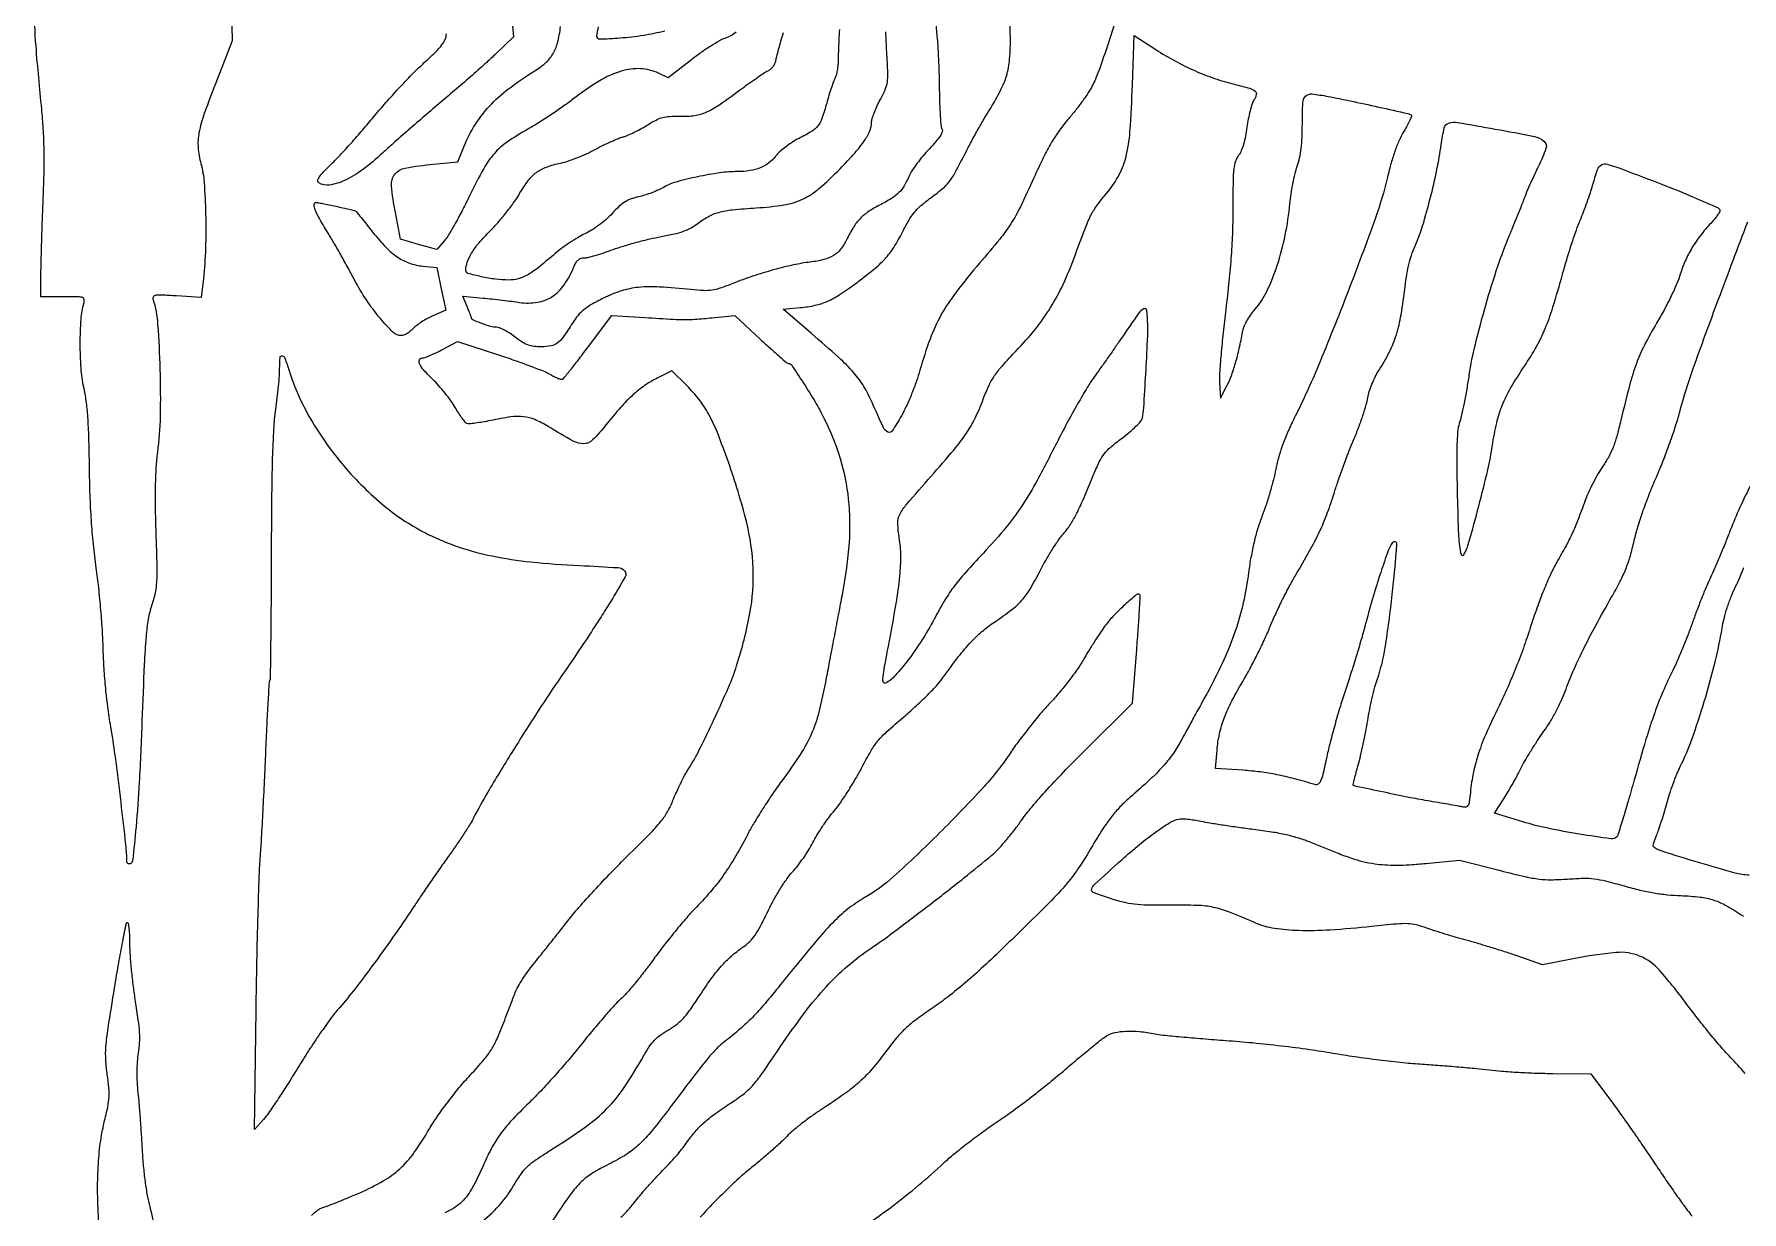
# Model space of a CAD drawing. Header units: millimetres. Extents: x 7 to 202, y 10 to 284.
# Drawn here: x 147.86 to 173.44, y 23.52 to 41.15 of the extents above; entities that cross this region are included whole.
import ezdxf

# ---------------------------------------------------------------- set-up
doc = ezdxf.new("R2010")
doc.units = ezdxf.units.MM
doc.layers.add('ENGRAVE', color=7, linetype='Continuous')

msp = doc.modelspace()

# ---------------------------------------------------------------- linework, layer by layer
at = {"layer": 'ENGRAVE', "extrusion": (0, 0, -1)}
for points in [[(-150.818, 41.498), (-150.827, 41.051), (-150.601, 40.475, -0.007189), (-150.408, 39.963, -0.038869), (-150.329, 39.676, -0.065825), (-150.316, 39.455, -0.049295), (-150.357, 39.214, 0.049537), (-150.406, 38.93, 0.012292), (-150.428, 38.458, 0.013073), (-150.426, 37.945, 0.019071), (-150.395, 37.495), (-150.364, 37.21), (-149.991, 37.234, -0.004031), (-149.77, 37.247, -0.044759), (-149.682, 37.243, -0.18942), (-149.647, 37.223, -0.24984), (-149.64, 37.188, 0.053285), (-149.71, 36.806, 0.011471), (-149.744, 36.134, 0.012651), (-149.747, 35.432, 0.026931), (-149.706, 34.891, -0.017324), (-149.684, 34.665, -0.010213), (-149.674, 34.395, -0.008544), (-149.673, 34.072, -0.004955), (-149.683, 33.684, 0.002654), (-149.697, 33.185, 0.020411), (-149.693, 32.951, 0.039026), (-149.671, 32.785, 0.027334), (-149.62, 32.601, -0.039016), (-149.569, 32.395, -0.020771), (-149.536, 32.134, -0.010113), (-149.509, 31.718, -0.001477), (-149.475, 30.874, 0.003705), (-149.434, 29.952, 0.009508), (-149.386, 29.285, 0.004724), (-149.335, 28.779, 0.382571), (-149.281, 28.73, 0.094322), (-149.268, 28.733, 0.096288), (-149.258, 28.74, 0.098475), (-149.251, 28.75, 0.103723), (-149.248, 28.762, -0.025858), (-149.234, 29.018, -0.002326), (-149.161, 29.656, -0.003266), (-149.081, 30.301, -0.009432), (-149.014, 30.747, 0.008756), (-148.968, 31.049, 0.008399), (-148.932, 31.357, 0.008609), (-148.908, 31.657, 0.0108), (-148.895, 31.935, -0.010465), (-148.884, 32.198, -0.005334), (-148.86, 32.528, -0.005296), (-148.827, 32.867, -0.007908), (-148.791, 33.163, 0.008784), (-148.748, 33.518, 0.008855), (-148.718, 33.873, 0.008206), (-148.698, 34.253, 0.005688), (-148.688, 34.683, -0.004233), (-148.68, 35.11, -0.010569), (-148.664, 35.421, -0.014229), (-148.64, 35.664, -0.022913), (-148.604, 35.869, 0.037613), (-148.563, 36.153, 0.017868), (-148.55, 36.523, 0.017492), (-148.564, 36.883, 0.051164), (-148.607, 37.128, -0.112634), (-148.61, 37.181, -0.283944), (-148.585, 37.209, -0.069328), (-148.516, 37.22, -0.003854), (-148.296, 37.222), (-147.958, 37.222), (-147.961, 37.565, 0.004253), (-147.965, 37.748, 0.001135), (-147.973, 38.04, 0.001151), (-147.984, 38.371, 0.001187), (-147.997, 38.699, -0.005508), (-148.009, 39.096, -0.00895), (-148.009, 39.432, -0.010108), (-147.997, 39.736, -0.010945), (-147.974, 40.031, 0.005328), (-147.888, 40.972, 0.018744), (-147.863, 41.58, 0.018832)], [(-155.011, 41.449), (-155.038, 41.113), (-154.776, 40.859, 0.009092), (-154.638, 40.73, 0.002827), (-154.426, 40.541, 0.002825), (-154.186, 40.332, 0.003111), (-153.952, 40.133, -0.002506), (-153.714, 39.931, -0.002099), (-153.463, 39.715, -0.002117), (-153.236, 39.515, -0.005814), (-153.078, 39.372, 0.027109), (-152.779, 39.123, 0.05086), (-152.509, 38.962, 0.068976), (-152.284, 38.893, 0.183331), (-152.122, 38.926, 0.305698), (-152.108, 38.959, 0.10659), (-152.129, 39.01, 0.040569), (-152.194, 39.09, 0.00719), (-152.33, 39.227, -0.011735), (-152.459, 39.359, -0.004807), (-152.627, 39.543, -0.004753), (-152.804, 39.745, -0.006067), (-152.963, 39.934, 0.009581), (-153.128, 40.128, 0.006415), (-153.324, 40.344, 0.006461), (-153.519, 40.548, 0.012643), (-153.68, 40.704, -0.006893), (-153.869, 40.883, -0.033299), (-153.967, 40.992, -0.061698), (-154.017, 41.076, -0.104582), (-154.035, 41.155, 0.038053)], [(-164.047, 41.32, 0.004073), (-163.925, 40.947, 0.006499), (-163.798, 40.585, 0.029269), (-163.709, 40.378, 0.029041), (-163.654, 40.284, 0.01024), (-163.565, 40.155, 0.010126), (-163.461, 40.017, 0.011709), (-163.356, 39.889, -0.020935), (-163.217, 39.713, -0.024045), (-163.099, 39.534, -0.019232), (-162.98, 39.313, -0.007689), (-162.834, 39.003, 0.006831), (-162.631, 38.568, 0.028623), (-162.49, 38.315, 0.029151), (-162.322, 38.083, 0.007268), (-162.021, 37.724, -0.014802), (-161.669, 37.29, -0.035888), (-161.442, 36.945, -0.038952), (-161.278, 36.588, -0.020445), (-161.128, 36.123, 0.01756), (-161.075, 35.956, 0.011325), (-161.003, 35.766, 0.011386), (-160.923, 35.583, 0.020985), (-160.849, 35.438, 0.015739), (-160.712, 35.214, 0.370451), (-160.646, 35.195, 0.180297), (-160.581, 35.26, 0.00482), (-160.412, 35.637, -0.033891), (-160.286, 35.88, -0.044039), (-160.138, 36.082, -0.028649), (-159.912, 36.311, -0.006462), (-159.502, 36.672), (-159.079, 37.034), (-159.335, 37.059, -0.029538), (-159.555, 37.093, -0.047893), (-159.736, 37.151, -0.041389), (-159.919, 37.249, -0.016484), (-160.153, 37.41, -0.01166), (-160.433, 37.628, -0.0366), (-160.606, 37.791, -0.044256), (-160.735, 37.96, -0.023946), (-160.865, 38.188, 0.015511), (-160.959, 38.361, 0.037458), (-161.042, 38.481, 0.041345), (-161.137, 38.58, 0.022967), (-161.267, 38.685, -0.013483), (-161.46, 38.835, -0.055378), (-161.563, 38.941, -0.041899), (-161.654, 39.08, -0.005504), (-161.818, 39.393, 0.005865), (-161.909, 39.566, 0.004459), (-162.013, 39.753, 0.004509), (-162.113, 39.928, 0.010516), (-162.192, 40.056, -0.016643), (-162.261, 40.171, -0.012671), (-162.329, 40.301, -0.012854), (-162.387, 40.427, -0.029123), (-162.423, 40.525, -0.051408), (-162.471, 40.781, -0.025083), (-162.482, 41.113, -0.024392), (-162.458, 41.467, -0.030173)], [(-158.377, 41.181, 0.085783), (-158.203, 41.088, -0.052537), (-158.123, 41.053, -0.01142), (-157.994, 40.974, -0.011784), (-157.848, 40.876, -0.011042), (-157.704, 40.769), (-157.356, 40.499), (-157.213, 40.567, -0.09911), (-156.943, 40.635, -0.086033), (-156.654, 40.599, -0.063938), (-156.323, 40.451, -0.028092), (-155.929, 40.178, 0.011386), (-155.776, 40.065, 0.007069), (-155.593, 39.939, 0.00709), (-155.408, 39.82, 0.012704), (-155.252, 39.728, -0.023401), (-154.945, 39.538, -0.062341), (-154.753, 39.367, -0.05356), (-154.593, 39.139, -0.013882), (-154.386, 38.741, 0.00707), (-154.278, 38.524, 0.008017), (-154.167, 38.319, 0.007393), (-154.068, 38.148, 0.043332), (-154.007, 38.064), (-153.889, 37.928), (-153.619, 38.005), (-153.349, 38.082), (-153.271, 38.483, 0.023169), (-153.212, 38.882, 0.194196), (-153.262, 39.054, 0.183962), (-153.418, 39.148, 0.020454), (-153.84, 39.206), (-154.206, 39.24), (-154.302, 39.477, 0.044078), (-154.466, 39.797, 0.047092), (-154.68, 40.076, 0.04234), (-154.963, 40.332, 0.026005), (-155.334, 40.587, -0.039911), (-155.514, 40.718, -0.079701), (-155.628, 40.852, -0.074222), (-155.699, 41.021, -0.030848), (-155.745, 41.265, 0.019349)], [(-161.373, 41.341, -0.039729), (-161.381, 41.119, 0.013836), (-161.393, 40.985, 0.004098), (-161.404, 40.78, 0.004109), (-161.413, 40.549, 0.004419), (-161.417, 40.323, -0.005948), (-161.422, 40.111, -0.00855), (-161.432, 39.924, -0.005104), (-161.444, 39.768, -0.121635), (-161.458, 39.727, 0.244904), (-161.462, 39.689, 0.048821), (-161.429, 39.627, 0.033303), (-161.366, 39.544, 0.011565), (-161.264, 39.432, -0.016466), (-161.171, 39.328, -0.014885), (-161.082, 39.214, -0.015098), (-161.008, 39.108, -0.045085), (-160.967, 39.03, 0.034752), (-160.893, 38.884, 0.064798), (-160.812, 38.78, 0.056536), (-160.699, 38.691, 0.020879), (-160.522, 38.592, -0.030353), (-160.353, 38.493, -0.055444), (-160.23, 38.39, -0.052637), (-160.13, 38.259, -0.024718), (-160.027, 38.071, 0.05602), (-159.939, 37.932, 0.087437), (-159.833, 37.839, 0.075184), (-159.689, 37.778, 0.031993), (-159.484, 37.74, -0.024108), (-159.234, 37.698, -0.013555), (-158.935, 37.624, -0.013073), (-158.621, 37.529, -0.014702), (-158.326, 37.42, 0.01142), (-158.132, 37.348, 0.047356), (-158.012, 37.318, 0.049798), (-157.89, 37.313, 0.013521), (-157.698, 37.328, -0.011999), (-157.225, 37.367, -0.039064), (-156.911, 37.362, -0.052604), (-156.655, 37.309, -0.038876), (-156.387, 37.2, -0.012688), (-156.204, 37.103, -0.041315), (-156.091, 37.027, -0.052087), (-156.006, 36.942, -0.030481), (-155.922, 36.826, 0.011915), (-155.783, 36.617, 0.078155), (-155.696, 36.526, 0.119269), (-155.602, 36.485, 0.043552), (-155.456, 36.472, 0.029714), (-155.343, 36.479, 0.059126), (-155.256, 36.5, 0.053666), (-155.171, 36.542, 0.020656), (-155.063, 36.618, -0.020018), (-154.984, 36.674, -0.022299), (-154.903, 36.721, -0.022337), (-154.831, 36.755, -0.098704), (-154.785, 36.764, 0.071199), (-154.7, 36.776, 0.017189), (-154.564, 36.821, 0.009697), (-154.429, 36.874, 0.303578), (-154.409, 36.902, -0.086877), (-154.407, 36.915, -0.002974), (-154.39, 36.96, -0.005505), (-154.369, 37.015, -0.003806), (-154.345, 37.075), (-154.28, 37.231), (-154.584, 37.202, 0.003837), (-154.718, 37.189, 0.002624), (-154.871, 37.171, 0.002644), (-155.017, 37.153, 0.005344), (-155.132, 37.137, -0.07686), (-155.398, 37.138, -0.107648), (-155.618, 37.223, -0.096519), (-155.799, 37.402, -0.052059), (-155.949, 37.678, 0.039181), (-155.978, 37.736, 0.079151), (-156.012, 37.775, 0.095535), (-156.051, 37.797, 0.08131), (-156.097, 37.804, -0.060943), (-156.154, 37.811, -0.008974), (-156.264, 37.841, -0.010015), (-156.395, 37.881, -0.008456), (-156.531, 37.929, 0.014634), (-156.687, 37.981, 0.0081), (-156.881, 38.037, 0.008071), (-157.08, 38.087, 0.01287), (-157.252, 38.122, -0.011384), (-157.445, 38.162, -0.028067), (-157.585, 38.202, -0.037113), (-157.693, 38.249, -0.044775), (-157.785, 38.309, 0.038771), (-157.953, 38.42, 0.06057), (-158.113, 38.485, 0.041931), (-158.322, 38.524, 0.010003), (-158.676, 38.552, -0.024596), (-159.09, 38.597, -0.069609), (-159.368, 38.682, -0.068011), (-159.615, 38.841, -0.022706), (-159.93, 39.136, -0.01168), (-160.155, 39.377, -0.032621), (-160.296, 39.559, -0.047671), (-160.377, 39.707, -0.101661), (-160.403, 39.834, 0.07541), (-160.411, 39.885, 0.016079), (-160.441, 39.971, 0.016468), (-160.482, 40.069, 0.015013), (-160.531, 40.167, -0.019771), (-160.608, 40.326, -0.068587), (-160.639, 40.436, -0.044238), (-160.646, 40.572, -0.004873), (-160.631, 40.884, 0.006034), (-160.617, 41.188, 0.039028)], [(-159.921, 41.224, -0.003315), (-159.912, 41.065, -0.003352), (-159.906, 40.917, -0.008262), (-159.904, 40.809, 0.018369), (-159.901, 40.718, 0.018452), (-159.89, 40.628, 0.018623), (-159.876, 40.55, 0.067231), (-159.858, 40.503, -0.035656), (-159.836, 40.452, -0.006462), (-159.802, 40.355, -0.006932), (-159.765, 40.241, -0.006233), (-159.731, 40.121, 0.014622), (-159.659, 39.891, 0.084074), (-159.599, 39.778, 0.091225), (-159.506, 39.697, 0.018778), (-159.316, 39.592, -0.025538), (-159.216, 39.535, -0.020165), (-159.114, 39.463, -0.020589), (-159.025, 39.39, -0.046682), (-158.966, 39.325, 0.068583), (-158.863, 39.224, 0.065551), (-158.736, 39.152, 0.057984), (-158.581, 39.109, 0.037591), (-158.395, 39.095, -0.035082), (-158.131, 39.076, -0.01656), (-157.795, 39.017, -0.015388), (-157.477, 38.939, -0.064088), (-157.295, 38.863, 0.025763), (-157.214, 38.821, 0.014699), (-157.112, 38.779, 0.014653), (-157.006, 38.742, 0.023465), (-156.914, 38.718, -0.032863), (-156.8, 38.685, -0.054779), (-156.71, 38.642, -0.047487), (-156.623, 38.575, -0.018764), (-156.517, 38.468, 0.026229), (-156.427, 38.38, 0.020428), (-156.32, 38.293, 0.02078), (-156.209, 38.217, 0.033011), (-156.108, 38.163, -0.028854), (-156.006, 38.11, -0.013265), (-155.879, 38.029, -0.013088), (-155.749, 37.937, -0.017661), (-155.637, 37.846, 0.010901), (-155.403, 37.651, 0.040613), (-155.244, 37.544, 0.062829), (-155.11, 37.49, 0.064658), (-154.968, 37.472, 0.032005), (-154.772, 37.484, 0.022364), (-154.555, 37.522, 0.013746), (-154.358, 37.571, 0.336757), (-154.326, 37.613, 0.084026), (-154.348, 37.74, 0.053043), (-154.412, 37.876, 0.040618), (-154.523, 38.028, 0.019468), (-154.688, 38.206, -0.017012), (-154.809, 38.335, -0.012057), (-154.936, 38.488, -0.01219), (-155.051, 38.64, -0.025102), (-155.132, 38.765, 0.029839), (-155.261, 38.961, 0.072307), (-155.383, 39.083, 0.074932), (-155.533, 39.163, 0.033919), (-155.747, 39.223, -0.029716), (-155.853, 39.252, -0.012949), (-155.99, 39.302, -0.012762), (-156.134, 39.363, -0.016611), (-156.262, 39.427, 0.008927), (-156.382, 39.489, 0.009222), (-156.504, 39.546, 0.008992), (-156.611, 39.592, 0.03857), (-156.677, 39.613, -0.042731), (-156.74, 39.633, -0.01242), (-156.833, 39.676, -0.012387), (-156.935, 39.729, -0.012946), (-157.034, 39.786, 0.016833), (-157.175, 39.867, 0.055751), (-157.274, 39.906, 0.055789), (-157.379, 39.922, 0.016871), (-157.542, 39.923, -0.04321), (-157.754, 39.935, -0.07055), (-157.927, 39.986, -0.044632), (-158.128, 40.1, -0.008557), (-158.468, 40.344, 0.005289), (-158.586, 40.43, 0.006057), (-158.701, 40.51, 0.005504), (-158.8, 40.576, 0.034124), (-158.854, 40.605, -0.072466), (-158.892, 40.63, -0.048581), (-158.927, 40.668, -0.048199), (-158.954, 40.712, -0.066949), (-158.969, 40.756, 0.014866), (-158.983, 40.817, 0.002925), (-159.011, 40.924, 0.003099), (-159.045, 41.048, 0.002872), (-159.082, 41.176, -0.029536)], [(-156.309, 41.264, -0.04806), (-156.285, 41.124, -0.446486), (-156.327, 41.08, -0.011236), (-156.637, 41.097, -0.019474), (-156.983, 41.137, -0.022626), (-157.308, 41.203, -0.020304)], [(-154.476, 23.31, -0.053636), (-154.792, 23.58, -0.057032), (-155.036, 23.905, 0.018141), (-155.147, 24.081, 0.049746), (-155.241, 24.193, 0.042333), (-155.364, 24.294, 0.010372), (-155.584, 24.438, -0.013961), (-156.113, 24.791, -0.043882), (-156.439, 25.067, -0.047757), (-156.697, 25.383, -0.018929), (-156.99, 25.861, 0.019608), (-157.074, 25.996, 0.042672), (-157.15, 26.092, 0.046354), (-157.238, 26.168, 0.027471), (-157.354, 26.242, -0.033309), (-157.476, 26.322, -0.042742), (-157.576, 26.412, -0.032797), (-157.677, 26.535, -0.011175), (-157.807, 26.726, 0.010863), (-157.996, 27.003, 0.025367), (-158.152, 27.199, 0.031403), (-158.304, 27.351, 0.029019), (-158.478, 27.488, -0.042627), (-158.577, 27.569, -0.045608), (-158.658, 27.665, -0.032033), (-158.74, 27.8, -0.009685), (-158.847, 28.014, 0.014467), (-158.935, 28.188, 0.013814), (-159.035, 28.358, 0.014406), (-159.134, 28.507, 0.033896), (-159.218, 28.611, -0.022947), (-159.296, 28.702, -0.013202), (-159.381, 28.819, -0.013173), (-159.461, 28.941, -0.021403), (-159.522, 29.049, 0.020405), (-159.584, 29.16, 0.010939), (-159.669, 29.292, 0.010875), (-159.761, 29.423, 0.016712), (-159.848, 29.532, -0.023588), (-159.94, 29.652, -0.010178), (-160.051, 29.819, -0.010045), (-160.163, 30.003, -0.013109), (-160.258, 30.175, 0.012647), (-160.392, 30.419, 0.04136), (-160.497, 30.571, 0.036653), (-160.632, 30.712, 0.008377), (-160.882, 30.929, -0.011104), (-161.053, 31.08, -0.009935), (-161.225, 31.244, -0.010017), (-161.373, 31.397, -0.030377), (-161.465, 31.509, 0.007722), (-161.707, 31.835, 0.022431), (-161.888, 32.049, 0.030013), (-162.055, 32.208, 0.027594), (-162.244, 32.352, -0.014343), (-162.502, 32.537, -0.047853), (-162.654, 32.678, -0.04848), (-162.776, 32.845, -0.015005), (-162.927, 33.118, 0.011232), (-163.012, 33.275, 0.010195), (-163.106, 33.433, 0.010266), (-163.197, 33.57, 0.032005), (-163.265, 33.658, -0.035727), (-163.369, 33.792, -0.027872), (-163.462, 33.951, -0.017188), (-163.57, 34.18, -0.00414), (-163.733, 34.568, 0.014906), (-163.819, 34.761, 0.053903), (-163.89, 34.874, 0.052835), (-163.984, 34.971, 0.013935), (-164.154, 35.105, -0.015301), (-164.266, 35.194, -0.019478), (-164.363, 35.282, -0.01777), (-164.437, 35.361, -0.131251), (-164.46, 35.407, -0.034048), (-164.48, 35.559, -0.001672), (-164.51, 36.066, -0.002576), (-164.536, 36.56, -0.015565), (-164.539, 36.817, -0.027147), (-164.525, 37.017, -0.530227), (-164.479, 37.04, -0.114038), (-164.398, 36.968, -0.003495), (-164.142, 36.597, 0.002079), (-164.046, 36.458, 0.001335), (-163.934, 36.297, 0.001342), (-163.823, 36.141, 0.002518), (-163.733, 36.015, -0.022114), (-163.634, 35.865, -0.005724), (-163.489, 35.616, -0.005812), (-163.329, 35.327, -0.005894), (-163.177, 35.036, 0.007109), (-162.861, 34.434, 0.023672), (-162.629, 34.052, 0.02793), (-162.383, 33.727, 0.013183), (-162.032, 33.336, -0.008439), (-161.788, 33.068, -0.022174), (-161.625, 32.866, -0.024506), (-161.49, 32.663, -0.012494), (-161.34, 32.395, 0.019593), (-161.156, 32.079, 0.02105), (-160.953, 31.786, 0.021163), (-160.758, 31.551, 0.086623), (-160.613, 31.437, 0.435094), (-160.582, 31.447, 0.124891), (-160.572, 31.503, 0.025794), (-160.591, 31.643, 0.002358), (-160.655, 31.99, -0.004879), (-160.771, 32.628, -0.017291), (-160.827, 33.04, -0.026651), (-160.841, 33.345, -0.040219), (-160.818, 33.609, 0.03328), (-160.796, 33.83, 0.128395), (-160.826, 33.963, 0.058652), (-160.927, 34.112, 0.003264), (-161.297, 34.537, -0.006436), (-161.634, 34.927, -0.026119), (-161.823, 35.178, -0.036032), (-161.953, 35.404, -0.021563), (-162.076, 35.69, 0.018386), (-162.162, 35.894, 0.040466), (-162.246, 36.04, 0.032942), (-162.362, 36.189, 0.00873), (-162.567, 36.41, -0.022203), (-162.856, 36.738, -0.030178), (-163.083, 37.059, -0.029992), (-163.272, 37.407, -0.02153), (-163.441, 37.815, 0.003618), (-163.595, 38.228, 0.023359), (-163.684, 38.431, 0.039708), (-163.77, 38.577, 0.024178), (-163.894, 38.734, -0.048554), (-164.094, 39.017, -0.068451), (-164.21, 39.303, -0.043429), (-164.273, 39.697, -0.009194), (-164.31, 40.393), (-164.337, 41.13), (-164.659, 40.922, -0.018852), (-164.949, 40.751, -0.020462), (-165.243, 40.606, -0.021052), (-165.54, 40.49, -0.02289), (-165.837, 40.403, 0.00827), (-166.067, 40.342, 0.101322), (-166.147, 40.301, 0.290616), (-166.165, 40.249, 0.085902), (-166.13, 40.167, -0.065795), (-166.102, 40.109, -0.016175), (-166.072, 40.006, -0.016282), (-166.045, 39.885, -0.015629), (-166.025, 39.761, 0.016495), (-166.003, 39.624, 0.024147), (-165.974, 39.505, 0.027884), (-165.94, 39.409, 0.059489), (-165.901, 39.34, -0.077037), (-165.853, 39.249, -0.054947), (-165.828, 39.136, -0.024354), (-165.817, 38.953, -0.003034), (-165.814, 38.555, 0.009), (-165.808, 38.202, 0.008365), (-165.789, 37.841, 0.00776), (-165.756, 37.456, 0.005692), (-165.708, 37.03, -0.004361), (-165.669, 36.685, -0.005066), (-165.637, 36.357, -0.00453), (-165.616, 36.078, -0.029973), (-165.615, 35.938), (-165.627, 35.702), (-165.721, 35.879, -0.034371), (-165.788, 36.029, -0.017292), (-165.853, 36.225, -0.015884), (-165.911, 36.45, -0.013617), (-165.958, 36.69, 0.053966), (-165.98, 36.767, 0.02985), (-166.021, 36.854, 0.02766), (-166.078, 36.945, 0.025445), (-166.145, 37.032, -0.067121), (-166.322, 37.302, -0.031538), (-166.478, 37.689, -0.029235), (-166.598, 38.142, -0.027303), (-166.669, 38.616, 0.014128), (-166.686, 38.76, 0.010601), (-166.714, 38.917, 0.010739), (-166.746, 39.064, 0.024073), (-166.777, 39.174, -0.029509), (-166.813, 39.301, -0.023048), (-166.837, 39.442, -0.019393), (-166.85, 39.608, -0.010883), (-166.855, 39.81, 0.011793), (-166.862, 40.125, 0.178849), (-166.904, 40.224, 0.234043), (-166.995, 40.257, 0.021193), (-167.242, 40.221, 0.005244), (-167.572, 40.154, 0.002499), (-167.995, 40.062, 0.000551), (-168.437, 39.963, 0.081459), (-168.485, 39.943, 0.362487), (-168.491, 39.927, 0.013407), (-168.464, 39.864, 0.018864), (-168.426, 39.786, 0.01144), (-168.375, 39.696, -0.030628), (-168.308, 39.568, -0.01904), (-168.244, 39.41, -0.016726), (-168.185, 39.224, -0.011642), (-168.13, 39.011, 0.028994), (-167.945, 38.387, 0.00569), (-167.535, 37.29, 0.006286), (-167.091, 36.182, 0.018259), (-166.747, 35.432, -0.011652), (-166.643, 35.212, -0.017321), (-166.562, 35.014, -0.019077), (-166.502, 34.828, -0.020331), (-166.458, 34.641, 0.014572), (-166.421, 34.48, 0.008247), (-166.368, 34.287, 0.008228), (-166.308, 34.094, 0.013389), (-166.25, 33.933, -0.017913), (-166.185, 33.745, -0.016043), (-166.131, 33.546, -0.01495), (-166.086, 33.331, -0.011466), (-166.049, 33.094, 0.023114), (-165.969, 32.639, 0.026202), (-165.849, 32.213, 0.025132), (-165.68, 31.787, 0.018431), (-165.452, 31.332, -0.000042), (-165.337, 31.121, -0.000037), (-165.217, 30.902, -0.000037), (-165.108, 30.704, -0.000112), (-165.035, 30.569, 0.029104), (-164.911, 30.37, 0.029615), (-164.765, 30.189, 0.022496), (-164.567, 29.988, 0.00836), (-164.271, 29.724, -0.022778), (-164.122, 29.583, -0.027245), (-163.996, 29.437, -0.022196), (-163.868, 29.256, -0.009148), (-163.71, 28.999, 0.014732), (-163.494, 28.656, 0.031739), (-163.304, 28.408, 0.017861), (-163.027, 28.113, 0.002073), (-162.38, 27.478, 0.007038), (-162.08, 27.194, 0.009794), (-161.803, 26.949, 0.011006), (-161.549, 26.742, 0.016823), (-161.319, 26.575, -0.010262), (-161.075, 26.403, -0.028606), (-160.913, 26.269, -0.031452), (-160.776, 26.125, -0.01473), (-160.618, 25.923, 0.017039), (-160.409, 25.66, 0.033262), (-160.222, 25.469, 0.029215), (-159.997, 25.288, 0.010334), (-159.654, 25.056, -0.011786), (-159.506, 24.956, -0.010018), (-159.355, 24.843, -0.01014), (-159.222, 24.734, -0.027872), (-159.134, 24.651, 0.017556), (-159.044, 24.563, 0.005436), (-158.904, 24.437, 0.005429), (-158.744, 24.299, 0.005947), (-158.586, 24.168, -0.015366), (-158.413, 24.021, -0.008197), (-158.209, 23.829, -0.008152), (-158.006, 23.626, -0.012576), (-157.838, 23.443, 0.013477)], [(-173.577, 34.413, -0.013006), (-173.407, 34.064, -0.015461), (-173.264, 33.725, 0.00423), (-173.191, 33.538, 0.003354), (-173.108, 33.337, 0.003391), (-173.029, 33.152, 0.008461), (-172.968, 33.018, -0.01135), (-172.908, 32.885, -0.004853), (-172.834, 32.705, -0.004799), (-172.759, 32.512, -0.006297), (-172.695, 32.334, 0.00821), (-172.629, 32.154, 0.005896), (-172.55, 31.956, 0.005956), (-172.47, 31.769, 0.012763), (-172.403, 31.626, -0.015152), (-172.255, 31.309, -0.016901), (-172.132, 30.994, -0.01218), (-172.002, 30.596, -0.003724), (-171.826, 29.989, 0.002384), (-171.735, 29.672, 0.003712), (-171.654, 29.399, 0.001133), (-171.581, 29.164, 0.119422), (-171.563, 29.135, 0.237166), (-171.476, 29.106, 0.004883), (-171.005, 29.177, 0.012054), (-170.533, 29.264, 0.022649), (-170.158, 29.361), (-169.735, 29.491), (-169.871, 29.704, -0.008905), (-169.933, 29.804, -0.004678), (-170.006, 29.931, -0.004652), (-170.078, 30.062, -0.007131), (-170.138, 30.177, 0.014688), (-170.203, 30.296, 0.007509), (-170.291, 30.443, 0.007454), (-170.386, 30.591, 0.011109), (-170.474, 30.718, -0.021306), (-170.561, 30.849, -0.013506), (-170.652, 31.008, -0.013545), (-170.733, 31.171, -0.022985), (-170.791, 31.311, 0.016805), (-170.908, 31.606, 0.011328), (-171.06, 31.934, 0.009882), (-171.25, 32.301, 0.006524), (-171.482, 32.717, -0.011189), (-171.611, 32.953, -0.023629), (-171.699, 33.144, -0.025045), (-171.765, 33.334, -0.014269), (-171.826, 33.57, 0.017351), (-171.881, 33.777, 0.009946), (-171.962, 34.024, 0.009632), (-172.057, 34.28, 0.011097), (-172.158, 34.521, -0.011252), (-172.256, 34.757, -0.007447), (-172.359, 35.032, -0.007496), (-172.451, 35.302, -0.014424), (-172.515, 35.522, 0.021544), (-172.704, 36.134, 0.004528), (-173.089, 37.185, 0.000752), (-173.527, 38.344, 0.343931)], [(-152.015, 23.468, 0.030403), (-152.075, 23.523, 0.031705), (-152.134, 23.566, 0.078495), (-152.183, 23.586, -0.030318), (-152.248, 23.607, -0.003567), (-152.39, 23.663, -0.004261), (-152.558, 23.732, -0.003478), (-152.736, 23.808, -0.026579), (-153.09, 23.986, -0.055695), (-153.338, 24.167, -0.052998), (-153.548, 24.404, -0.022032), (-153.78, 24.764, 0.018439), (-153.895, 24.944, 0.010964), (-154.044, 25.15, 0.010725), (-154.208, 25.358, 0.013305), (-154.37, 25.545, -0.008474), (-154.576, 25.775, -0.029845), (-154.696, 25.933, -0.037336), (-154.782, 26.086, -0.019578), (-154.867, 26.286, 0.000492), (-154.922, 26.43, 0.000434), (-154.979, 26.581, 0.000436), (-155.032, 26.716, 0.00132), (-155.067, 26.808, 0.034795), (-155.108, 26.894, 0.013951), (-155.175, 27.005, 0.013726), (-155.253, 27.121, 0.01687), (-155.333, 27.225, -0.003286), (-155.43, 27.344, -0.001197), (-155.566, 27.514, -0.001187), (-155.714, 27.701, -0.001417), (-155.853, 27.877, 0.014384), (-156.017, 28.076, 0.005964), (-156.25, 28.335, 0.005895), (-156.506, 28.607, 0.007568), (-156.748, 28.85, -0.004153), (-157.078, 29.178, -0.02398), (-157.243, 29.361, -0.041991), (-157.345, 29.51, -0.034679), (-157.428, 29.683, 0.011661), (-157.479, 29.802, 0.008442), (-157.541, 29.932, 0.008535), (-157.603, 30.054, 0.018354), (-157.657, 30.146, -0.025013), (-157.823, 30.438, -0.007395), (-158.047, 30.901, -0.007468), (-158.259, 31.372, -0.023546), (-158.381, 31.697, -0.032105), (-158.581, 32.485, -0.056157), (-158.629, 33.155, -0.051855), (-158.528, 33.856, -0.02342), (-158.259, 34.745, -0.009161), (-158.093, 35.187, -0.030392), (-157.961, 35.468, -0.04138), (-157.82, 35.682, -0.0318), (-157.634, 35.891), (-157.412, 36.11), (-157.191, 36.001, -0.03607), (-157.003, 35.891, -0.033874), (-156.829, 35.752, -0.027202), (-156.645, 35.566, -0.012366), (-156.425, 35.303, 0.026579), (-156.224, 35.077, 0.193626), (-156.094, 35.021, 0.134025), (-155.935, 35.06, 0.010551), (-155.557, 35.281, -0.036158), (-155.359, 35.382, -0.075925), (-155.193, 35.425, -0.060697), (-154.998, 35.422, -0.016568), (-154.695, 35.368, 0.008554), (-154.576, 35.345, 0.011601), (-154.467, 35.329, 0.008662), (-154.376, 35.319, 0.115124), (-154.343, 35.323, 0.129822), (-154.318, 35.342, 0.013168), (-154.271, 35.402, 0.015779), (-154.219, 35.478, 0.011944), (-154.166, 35.564, -0.024417), (-154.102, 35.663, -0.013173), (-154.014, 35.779, -0.013092), (-153.918, 35.893, -0.020062), (-153.828, 35.986, 0.019961), (-153.698, 36.121, 0.071433), (-153.632, 36.22, 0.22663), (-153.633, 36.278, 0.287996), (-153.677, 36.306, -0.089678), (-153.712, 36.312, -0.010127), (-153.786, 36.342, -0.01201), (-153.874, 36.381, -0.009489), (-153.968, 36.428), (-154.2, 36.551), (-154.828, 36.347, 0.005506), (-155.078, 36.262, 0.006571), (-155.312, 36.177, 0.00574), (-155.508, 36.101, 0.042104), (-155.597, 36.055, -0.021848), (-155.655, 36.023, -0.029857), (-155.709, 36, -0.030129), (-155.754, 35.986, -0.197484), (-155.777, 35.99, -0.085502), (-155.801, 36.011, -0.001601), (-155.906, 36.143, -0.003868), (-156.027, 36.298, -0.002572), (-156.163, 36.477), (-156.511, 36.942), (-157.011, 36.91, -0.001332), (-157.433, 36.884, -0.01393), (-157.606, 36.879, -0.020344), (-157.757, 36.885, -0.004501), (-158.015, 36.907), (-158.353, 36.94), (-158.74, 36.581, -0.003723), (-158.891, 36.444, -0.005819), (-159.023, 36.328, -0.001973), (-159.138, 36.23, -0.17697), (-159.159, 36.223, 0.250313), (-159.206, 36.198, 0.003643), (-159.384, 35.926, 0.010466), (-159.557, 35.647, 0.017216), (-159.69, 35.403, 0.042132), (-159.931, 34.802, 0.047702), (-160.054, 34.193, 0.044404), (-160.065, 33.536, 0.029506), (-159.967, 32.789, -0.000377), (-159.915, 32.521, -0.00021), (-159.853, 32.194, -0.000209), (-159.79, 31.863, -0.000339), (-159.737, 31.582, 0.011639), (-159.624, 31.046, 0.039935), (-159.515, 30.708, 0.044203), (-159.359, 30.409, 0.0167), (-159.092, 30.021, -0.008317), (-158.944, 29.813, -0.006669), (-158.792, 29.585, -0.006748), (-158.657, 29.37, -0.017011), (-158.566, 29.209, 0.01052), (-158.369, 28.85, 0.021861), (-158.197, 28.58, 0.023969), (-158.013, 28.342, 0.015686), (-157.781, 28.085, -0.013143), (-157.634, 27.926, -0.006785), (-157.46, 27.72, -0.006739), (-157.286, 27.502, -0.010142), (-157.141, 27.308, 0.00859), (-157.006, 27.126, 0.008354), (-156.863, 26.947, 0.008288), (-156.733, 26.794, 0.030512), (-156.643, 26.704, -0.026066), (-156.549, 26.612, -0.005781), (-156.399, 26.443, -0.005992), (-156.229, 26.243, -0.005745), (-156.062, 26.037, 0.008531), (-155.882, 25.817, 0.006056), (-155.672, 25.577, 0.006115), (-155.467, 25.352, 0.012898), (-155.301, 25.184, -0.011429), (-155.033, 24.913, -0.029663), (-154.856, 24.703, -0.034883), (-154.722, 24.495, -0.022098), (-154.595, 24.235, 0.024194), (-154.409, 23.86, 0.084225), (-154.24, 23.649, 0.08562), (-154.012, 23.508, 0.025517)], [(-173.547, 28.564, 0.067994), (-173.336, 28.593, 0.005323), (-172.79, 28.751, 0.003625), (-172.23, 28.925, 0.120085), (-172.11, 28.997, 0.270639), (-172.108, 29.007, 0.008056), (-172.12, 29.049, 0.013988), (-172.138, 29.1, 0.008945), (-172.161, 29.158, -0.016803), (-172.19, 29.237, -0.005012), (-172.231, 29.359, -0.005021), (-172.273, 29.497, -0.00541), (-172.312, 29.633, 0.012204), (-172.354, 29.774, 0.00877), (-172.408, 29.93, 0.008864), (-172.465, 30.077, 0.018849), (-172.515, 30.187, -0.02986), (-172.687, 30.592, -0.012132), (-172.874, 31.16, -0.012228), (-173.038, 31.756, -0.021396), (-173.141, 32.257, 0.023672), (-173.171, 32.402, 0.015534), (-173.218, 32.565, 0.015184), (-173.278, 32.73, 0.018099), (-173.345, 32.882, -0.009706), (-173.408, 33.02, -0.00843), (-173.469, 33.166, -0.008509)], [(-156.647, 23.444, -0.0385), (-156.736, 23.528, -0.017149), (-156.84, 23.651, 0.009749), (-156.931, 23.763, 0.005354), (-157.047, 23.896, 0.005334), (-157.167, 24.028, 0.008495), (-157.273, 24.139, -0.008321), (-157.372, 24.242, -0.007459), (-157.472, 24.353, -0.0075), (-157.558, 24.454, -0.023122), (-157.612, 24.527, 0.02293), (-157.743, 24.702, 0.034103), (-157.874, 24.841, 0.029761), (-158.036, 24.974, 0.012902), (-158.266, 25.132, -0.018871), (-158.479, 25.281, -0.047164), (-158.618, 25.41, -0.030207), (-158.763, 25.592, -0.004206), (-159.036, 25.99, 0.013031), (-159.402, 26.504, 0.02459), (-159.727, 26.894, 0.02902), (-160.048, 27.205, 0.030552), (-160.397, 27.471, -0.013564), (-160.718, 27.698, -0.00318), (-161.244, 28.097, -0.003462), (-161.786, 28.521, -0.007058), (-162.205, 28.862, -0.029718), (-162.298, 28.95, -0.011896), (-162.414, 29.08, -0.011723), (-162.534, 29.227, -0.014501), (-162.638, 29.369, 0.024769), (-162.78, 29.555, 0.008685), (-163.001, 29.809, 0.007869), (-163.275, 30.103, 0.005692), (-163.59, 30.422), (-164.31, 31.136), (-164.374, 31.939, -0.002354), (-164.398, 32.248, -0.0038), (-164.414, 32.512, -0.000761), (-164.427, 32.743, -0.212606), (-164.42, 32.761, -0.388952), (-164.373, 32.763, -0.009523), (-164.195, 32.608, -0.01867), (-164.018, 32.435, -0.0333), (-163.889, 32.279, -0.010417), (-163.822, 32.182, -0.00458), (-163.737, 32.051, -0.00453), (-163.649, 31.911, -0.006059), (-163.572, 31.782, 0.023004), (-163.483, 31.642, 0.010483), (-163.354, 31.468, 0.010355), (-163.211, 31.291, 0.014019), (-163.073, 31.136, -0.013202), (-162.93, 30.975, -0.00778), (-162.766, 30.776, -0.00778), (-162.609, 30.572, -0.013183), (-162.484, 30.395, 0.038304), (-162.088, 29.889, 0.01206), (-161.421, 29.195, 0.011237), (-160.733, 28.541, 0.05342), (-160.294, 28.222, -0.036107), (-160.044, 28.053, -0.034397), (-159.817, 27.846, -0.018791), (-159.526, 27.52, -0.003236), (-159.003, 26.878, 0.008547), (-158.778, 26.609, 0.0177), (-158.593, 26.409, 0.019784), (-158.407, 26.237, 0.01403), (-158.187, 26.058, -0.039728), (-158.069, 25.952, -0.018153), (-157.933, 25.797, -0.009125), (-157.73, 25.54, -0.001418), (-157.34, 25.024, 0.0122), (-157.088, 24.706, 0.037757), (-156.898, 24.509, 0.045315), (-156.7, 24.363, 0.024345), (-156.433, 24.218, -0.031949), (-156.202, 24.088, -0.057378), (-156.035, 23.95, -0.038526), (-155.864, 23.743, -0.007732), (-155.596, 23.346, 0.006307)], [(-173.486, 25.595, -0.015936), (-173.265, 25.838, 0.013858), (-173.133, 25.983, 0.005901), (-172.963, 26.184, 0.005833), (-172.786, 26.403, 0.007621), (-172.631, 26.608, -0.020906), (-172.202, 27.14, -0.116295), (-171.906, 27.352, -0.12177), (-171.553, 27.404, -0.023857), (-170.912, 27.311), (-170.453, 27.222), (-170.059, 27.358, -0.005097), (-169.882, 27.417, -0.003295), (-169.676, 27.481, -0.003312), (-169.474, 27.542, -0.006252), (-169.311, 27.588, 0.005328), (-169.158, 27.63, 0.00404), (-168.991, 27.68, 0.004085), (-168.835, 27.729, 0.009495), (-168.72, 27.769, -0.025296), (-168.561, 27.818, -0.055195), (-168.435, 27.836, -0.03039), (-168.269, 27.831, -0.003418), (-167.893, 27.794, 0.010016), (-167.268, 27.74, 0.023192), (-166.798, 27.732, 0.030904), (-166.438, 27.764, 0.064289), (-166.168, 27.841, -0.008519), (-165.762, 28.009, -0.041568), (-165.524, 28.08, -0.044096), (-165.283, 28.109, -0.010352), (-164.878, 28.114, 0.005485), (-164.535, 28.114, 0.025005), (-164.337, 28.126, 0.034412), (-164.171, 28.156, 0.017433), (-163.968, 28.216, 0.012263), (-163.724, 28.303, 0.395643), (-163.699, 28.355, 0.132578), (-163.745, 28.426, 0.00165), (-164.149, 28.792, 0.011226), (-164.417, 29.022, 0.016546), (-164.662, 29.21, 0.017338), (-164.87, 29.349, 0.080684), (-165.003, 29.403, 0.068438), (-165.05, 29.408, 0.013662), (-165.135, 29.402, 0.014213), (-165.234, 29.389, 0.012825), (-165.336, 29.37, -0.010872), (-165.467, 29.346, -0.003169), (-165.67, 29.314, -0.003183), (-165.9, 29.281, -0.003403), (-166.125, 29.251, 0.00892), (-166.395, 29.213, 0.016394), (-166.613, 29.17, 0.019292), (-166.801, 29.119, 0.021427), (-166.978, 29.056, -0.0024), (-167.378, 28.895, -0.0137), (-167.593, 28.816, -0.023223), (-167.757, 28.769, -0.017722), (-167.941, 28.733, -0.025178), (-168.089, 28.717, -0.016311), (-168.26, 28.712, -0.013688), (-168.462, 28.719, -0.007962), (-168.704, 28.738), (-169.207, 28.785), (-169.821, 28.63, -0.004854), (-170.194, 28.54, -0.025508), (-170.402, 28.504, -0.034952), (-170.582, 28.494, -0.014552), (-170.825, 28.504, 0.012142), (-171.063, 28.516, 0.036334), (-171.225, 28.508, 0.031685), (-171.397, 28.476, 0.007555), (-171.677, 28.401, -0.0109), (-171.912, 28.34, -0.016131), (-172.122, 28.297, -0.017371), (-172.321, 28.27, -0.016347), (-172.525, 28.256, 0.020608), (-172.812, 28.234, 0.050537), (-173.019, 28.189, 0.050108), (-173.213, 28.102, 0.01997), (-173.46, 27.947, 0.019)], [(-148.829, 23.34, 0.011191), (-148.811, 23.8, 0.017234), (-148.819, 24.198, 0.019736), (-148.851, 24.547, 0.026673), (-148.909, 24.859, -0.008559), (-148.963, 25.096, -0.035053), (-148.983, 25.242, -0.040521), (-148.98, 25.379, -0.01417), (-148.956, 25.575, 0.025699), (-148.933, 25.793, 0.033783), (-148.936, 25.993, 0.017139), (-148.969, 26.274, 0.002168), (-149.065, 26.876, 0.003091), (-149.128, 27.252, 0.00511), (-149.187, 27.569, 0.001062), (-149.241, 27.844, 0.357396), (-149.257, 27.856, 0.374704), (-149.27, 27.845, 0.00929), (-149.28, 27.759, 0.015525), (-149.287, 27.652, 0.009374), (-149.29, 27.524, -0.017693), (-149.296, 27.361, -0.007016), (-149.315, 27.137, -0.006934), (-149.342, 26.896, -0.008641), (-149.374, 26.673, 0.006549), (-149.415, 26.396, 0.019616), (-149.434, 26.206, 0.026957), (-149.434, 26.053, 0.027094), (-149.418, 25.9, -0.023324), (-149.403, 25.773, -0.014844), (-149.398, 25.623, -0.01414), (-149.401, 25.464, -0.014273), (-149.414, 25.305, 0.005809), (-149.43, 25.138, 0.002394), (-149.448, 24.911, 0.002369), (-149.464, 24.668, 0.003043), (-149.477, 24.443, -0.010193), (-149.495, 24.208, -0.010426), (-149.521, 23.976, -0.011051), (-149.554, 23.765, -0.020744), (-149.592, 23.596, 0.012055), (-149.64, 23.4, 0.03877)], [(-160.307, 23.315, -0.013042), (-160.714, 23.607, -0.013062), (-161.106, 23.919, -0.012466), (-161.487, 24.256, 0.015849), (-161.64, 24.39, 0.00734), (-161.848, 24.555, 0.007262), (-162.072, 24.723, 0.010028), (-162.277, 24.866, -0.011022), (-162.498, 25.019, -0.005621), (-162.768, 25.221, -0.005582), (-163.041, 25.436, -0.008335), (-163.275, 25.63, 0.002986), (-163.484, 25.807, 0.003722), (-163.679, 25.969, 0.003028), (-163.845, 26.102, 0.028326), (-163.92, 26.155, 0.086595), (-164.044, 26.205, 0.042015), (-164.213, 26.227, 0.035706), (-164.418, 26.221, 0.02407), (-164.649, 26.187, -0.023084), (-164.766, 26.169, -0.002524), (-165.038, 26.143, -0.003084), (-165.362, 26.115, -0.002486), (-165.71, 26.088, 0.006602), (-166.109, 26.055, 0.005117), (-166.543, 26.008, 0.005206), (-166.962, 25.954, 0.008683), (-167.313, 25.899, -0.007391), (-167.636, 25.848, -0.004973), (-168.007, 25.798, -0.005009), (-168.367, 25.757, -0.00989), (-168.654, 25.733, 0.003136), (-168.916, 25.715, 0.002498), (-169.2, 25.692, 0.002525), (-169.462, 25.668, 0.006356), (-169.653, 25.647, -0.01162), (-169.84, 25.628, -0.004968), (-170.092, 25.612, -0.004912), (-170.362, 25.599, -0.006444), (-170.608, 25.594), (-171.176, 25.588), (-171.486, 25.172, 0.004723), (-171.629, 24.975, 0.002388), (-171.806, 24.725, 0.002371), (-171.986, 24.465, 0.00353), (-172.141, 24.235, -0.002753), (-172.284, 24.024, -0.002951), (-172.425, 23.819, -0.002796), (-172.549, 23.644, -0.013908), (-172.621, 23.548, 0.012324), (-172.692, 23.456, 0.002882)]]:
    msp.add_lwpolyline(points, format="xyb", dxfattribs=at)
for points in [[(-169.745, 39.732, 0.005047), (-170.33, 39.621, 0.128729), (-170.474, 39.551, 0.309235), (-170.504, 39.439, 0.032254), (-170.392, 39.176, -0.008101), (-170.337, 39.062, -0.00478), (-170.274, 38.924, -0.004781), (-170.214, 38.785, -0.008164), (-170.167, 38.667, 0.003014), (-170.121, 38.549, 0.001693), (-170.064, 38.405, 0.00169), (-170.005, 38.26, 0.00276), (-169.954, 38.137, -0.019574), (-169.779, 37.675, -0.010387), (-169.597, 37.091, -0.010363), (-169.441, 36.507, -0.022399), (-169.351, 36.051, 0.005469), (-169.317, 35.837, 0.005925), (-169.278, 35.63, 0.005604), (-169.241, 35.453, 0.028472), (-169.214, 35.356, -0.054127), (-169.186, 35.234, -0.01826), (-169.172, 35.052, -0.012252), (-169.167, 34.789, -0.003576), (-169.173, 34.384, -0.002648), (-169.188, 33.793, -0.016486), (-169.207, 33.491, -0.056204), (-169.235, 33.362, -0.651399), (-169.273, 33.359, -0.059194), (-169.35, 33.547, -0.004354), (-169.497, 34.087, -0.006474), (-169.632, 34.63, -0.020857), (-169.702, 34.996, 0.019941), (-169.766, 35.334, 0.039319), (-169.848, 35.595, 0.036504), (-169.974, 35.852, 0.014915), (-170.181, 36.182, -0.018929), (-170.363, 36.478, -0.0301), (-170.493, 36.745, -0.023936), (-170.609, 37.067, -0.007652), (-170.751, 37.555, 0.006624), (-170.814, 37.775, 0.005534), (-170.887, 38.008, 0.005589), (-170.959, 38.219, 0.015169), (-171.016, 38.366, -0.007925), (-171.067, 38.495, -0.005702), (-171.121, 38.639, -0.00576), (-171.169, 38.778, -0.012378), (-171.202, 38.887, 0.013929), (-171.277, 39.127, 0.189243), (-171.335, 39.196, 0.198993), (-171.423, 39.205, 0.01562), (-171.651, 39.129, 0.004374), (-172.249, 38.902, 0.00899), (-172.713, 38.713, 0.003676), (-173.083, 38.55, 0.363682), (-173.106, 38.503, 0.08118), (-173.094, 38.475, 0.015378), (-173.062, 38.428, 0.016057), (-173.021, 38.376, 0.014127), (-172.976, 38.325, -0.024133), (-172.819, 38.14, -0.028793), (-172.691, 37.952, -0.030152), (-172.591, 37.759, -0.03221), (-172.516, 37.559, 0.030043), (-172.466, 37.422, 0.010202), (-172.378, 37.23, 0.010102), (-172.272, 37.022, 0.011454), (-172.161, 36.826, -0.016063), (-171.98, 36.499, -0.030206), (-171.859, 36.222, -0.024012), (-171.755, 35.894, -0.006768), (-171.626, 35.373, 0.010031), (-171.565, 35.134, 0.025837), (-171.508, 34.964, 0.032382), (-171.443, 34.825, 0.026813), (-171.357, 34.687, -0.021947), (-171.287, 34.576, -0.012181), (-171.211, 34.437, -0.01213), (-171.141, 34.291, -0.019138), (-171.088, 34.162, 0.005509), (-170.981, 33.878, 0.015326), (-170.898, 33.681, 0.015984), (-170.805, 33.495, 0.006453), (-170.666, 33.247, -0.02207), (-170.572, 33.064, -0.011944), (-170.471, 32.831, -0.010749), (-170.368, 32.561, -0.008322), (-170.267, 32.263, 0.009928), (-170.165, 31.962, 0.008005), (-170.043, 31.643, 0.008144), (-169.914, 31.337, 0.012341), (-169.792, 31.076, -0.011832), (-169.613, 30.695, -0.024147), (-169.494, 30.387, -0.028352), (-169.418, 30.103, -0.02534), (-169.371, 29.802, 0.008321), (-169.354, 29.659, 0.087273), (-169.336, 29.604, 0.231868), (-169.306, 29.582, 0.098607), (-169.256, 29.583, -0.01015), (-169.2, 29.594, -0.001212), (-169.075, 29.617, -0.001445), (-168.928, 29.642, -0.001187), (-168.77, 29.669, 0.007968), (-168.477, 29.722, 0.003225), (-168.08, 29.803, 0.000679), (-167.659, 29.892, 0.114576), (-167.617, 29.912, 0.293989), (-167.615, 29.918, 0.00088), (-167.636, 30.002, 0.004496), (-167.66, 30.097, 0.002747), (-167.691, 30.209, -0.010513), (-167.727, 30.347, -0.005086), (-167.767, 30.525, -0.005042), (-167.805, 30.712, -0.007224), (-167.834, 30.878, 0.009591), (-167.864, 31.041, 0.007441), (-167.902, 31.217, 0.007532), (-167.943, 31.38, 0.017968), (-167.979, 31.5, -0.044418), (-168.096, 31.971, -0.010911), (-168.201, 32.762, -0.008083), (-168.272, 33.517, -0.755503), (-168.205, 33.541, -0.072064), (-168.141, 33.421, -0.006174), (-168.028, 33.091, -0.008301), (-167.906, 32.7, -0.007292), (-167.792, 32.289, 0.006529), (-167.737, 32.091, 0.00304), (-167.661, 31.836, 0.003011), (-167.578, 31.57, 0.004203), (-167.501, 31.332, -0.00735), (-167.424, 31.092, -0.005048), (-167.344, 30.818, -0.00509), (-167.272, 30.552, -0.010308), (-167.222, 30.341, 0.004043), (-167.162, 30.073, 0.043365), (-167.128, 29.967, 0.153215), (-167.091, 29.924, 0.217928), (-167.042, 29.918, -0.009838), (-166.737, 30.005, -0.015484), (-166.472, 30.066, -0.016928), (-166.223, 30.107, -0.015826), (-165.965, 30.132), (-165.554, 30.159), (-165.577, 30.434, 0.03412), (-165.614, 30.68, 0.036408), (-165.685, 30.913, 0.029397), (-165.801, 31.172, 0.012746), (-165.985, 31.502, -0.011897), (-166.082, 31.674, -0.006785), (-166.19, 31.886, -0.006773), (-166.294, 32.103, -0.011142), (-166.375, 32.289, 0.011267), (-166.456, 32.474, 0.007075), (-166.558, 32.687, 0.007101), (-166.664, 32.894, 0.012882), (-166.758, 33.059, -0.008544), (-166.964, 33.417, -0.01686), (-167.114, 33.708, -0.019408), (-167.229, 33.98, -0.016756), (-167.329, 34.274, 0.009557), (-167.384, 34.444, 0.004655), (-167.461, 34.659, 0.004615), (-167.544, 34.881, 0.006652), (-167.623, 35.076, -0.009077), (-167.696, 35.258, -0.009056), (-167.762, 35.444, -0.008933), (-167.813, 35.607, -0.034922), (-167.836, 35.711, 0.039236), (-167.857, 35.801, 0.019686), (-167.897, 35.912, 0.019396), (-167.947, 36.023, 0.026775), (-168.001, 36.119, -0.026126), (-168.16, 36.397, -0.04061), (-168.263, 36.653, -0.034257), (-168.334, 36.953, -0.013122), (-168.394, 37.376, 0.015141), (-168.42, 37.558, 0.019267), (-168.455, 37.724, 0.020602), (-168.501, 37.877, 0.023224), (-168.558, 38.019, -0.033453), (-168.657, 38.284, -0.01066), (-168.77, 38.691, -0.010986), (-168.871, 39.125, -0.018019), (-168.934, 39.497, 0.024408), (-168.981, 39.75, 0.270897), (-169.049, 39.822, 0.112156), (-169.18, 39.83, 0.003085)], [(-152.408, 38.57, 0.002935), (-152.511, 38.547, 0.004669), (-152.599, 38.526, 0.00123), (-152.675, 38.506, 0.190112), (-152.682, 38.501, -0.025296), (-152.688, 38.494, -0.000092), (-152.757, 38.406, -0.00049), (-152.836, 38.306, -0.000308), (-152.929, 38.19, -0.022841), (-153.13, 37.961, -0.052525), (-153.305, 37.813, -0.065462), (-153.481, 37.724, -0.058401), (-153.681, 37.68), (-153.889, 37.659), (-153.957, 37.339), (-154.024, 37.019), (-153.832, 36.936, -0.023861), (-153.751, 36.897, -0.018397), (-153.666, 36.846, -0.018735), (-153.591, 36.793, -0.041627), (-153.538, 36.746, 0.034287), (-153.494, 36.705, 0.034079), (-153.445, 36.67, 0.036122), (-153.397, 36.646, 0.100039), (-153.361, 36.639, 0.195067), (-153.239, 36.688, 0.025087), (-153.042, 36.899, 0.02789), (-152.837, 37.173, 0.026559), (-152.66, 37.471, -0.004715), (-152.567, 37.644, -0.003336), (-152.46, 37.836, -0.003367), (-152.356, 38.019, -0.007108), (-152.272, 38.158, 0.008971), (-152.138, 38.383, 0.036962), (-152.069, 38.525, 0.097058), (-152.055, 38.604, 0.432382), (-152.086, 38.633, 0.02643), (-152.121, 38.628, 0.002565), (-152.203, 38.613, 0.00325), (-152.302, 38.593, 0.002565)], [(-151.678, 36.117, -0.056068), (-152, 35.392, -0.043836), (-152.499, 34.688, -0.044038), (-153.109, 34.087, -0.058395), (-153.764, 33.664, -0.033193), (-154.224, 33.474, -0.030327), (-154.719, 33.341, -0.025465), (-155.301, 33.252, -0.013386), (-156.03, 33.198, 0.003765), (-156.607, 33.166, 0.203594), (-156.703, 33.118, 0.31499), (-156.711, 33.027, 0.008221), (-156.492, 32.655, 0.006115), (-156.351, 32.43, 0.002609), (-156.157, 32.132, 0.002581), (-155.946, 31.816, 0.003391), (-155.75, 31.531, -0.008325), (-155.409, 31.021, -0.004831), (-155.015, 30.399, -0.004545), (-154.653, 29.804, -0.017117), (-154.443, 29.421, 0.022195), (-154.393, 29.331, 0.005484), (-154.301, 29.188, 0.005601), (-154.193, 29.027, 0.005583), (-154.082, 28.868, -0.003064), (-153.958, 28.694, -0.001901), (-153.816, 28.489, -0.001906), (-153.677, 28.286, -0.00344), (-153.565, 28.118, 0.006787), (-153.273, 27.689, 0.006157), (-152.961, 27.253, 0.006361), (-152.666, 26.862, 0.014818), (-152.432, 26.578, -0.021314), (-152.311, 26.427, -0.00704), (-152.146, 26.196, -0.006996), (-151.97, 25.933, -0.007883), (-151.808, 25.676, 0.004887), (-151.654, 25.429, 0.005615), (-151.503, 25.196, 0.005081), (-151.37, 25.001, 0.032002), (-151.296, 24.907), (-151.158, 24.755), (-151.184, 26.545, 0.001613), (-151.197, 27.269, 0.00183), (-151.214, 27.962, 0.001663), (-151.232, 28.551, 0.010155), (-151.249, 28.855, -0.004417), (-151.267, 29.124, -0.001388), (-151.289, 29.527, -0.001387), (-151.311, 29.976, -0.001536), (-151.33, 30.411, 0.001649), (-151.348, 30.81, 0.002624), (-151.366, 31.152, 0.000563), (-151.384, 31.451, 0.124044), (-151.392, 31.478, -0.135787), (-151.4, 31.506, -0.000208), (-151.407, 32.031, -0.001642), (-151.413, 32.62, -0.001011), (-151.416, 33.315, 0.001726), (-151.421, 34.189, 0.004794), (-151.432, 34.803, 0.006419), (-151.451, 35.246, 0.02184), (-151.479, 35.533, -0.005956), (-151.501, 35.706, -0.005517), (-151.52, 35.884, -0.005511), (-151.534, 36.042, -0.018364), (-151.537, 36.147, 0.016719), (-151.543, 36.314, 0.455694), (-151.574, 36.338, 0.259008), (-151.615, 36.302, 0.011324)]]:
    msp.add_lwpolyline(points, format="xyb", close=True, dxfattribs=at)

doc.saveas('drawing.dxf')
